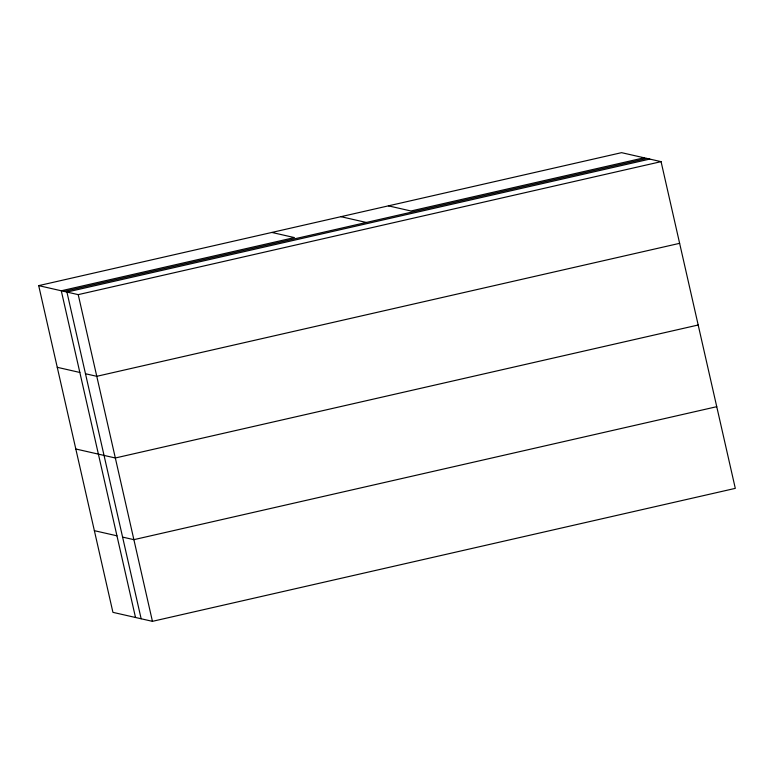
<?xml version="1.0" encoding="UTF-8"?>
<svg xmlns="http://www.w3.org/2000/svg" width="774" height="774" viewBox="0 0 774 774"><rect width="100%" height="100%" fill="white"/><g stroke="black" fill="none" stroke-linecap="round" stroke-linejoin="round"><path stroke-width="1.16" d="M38.7 285.635L621.561 152.662L661.073 161.65L735.3 488.365L152.439 621.338L112.927 612.35L38.7 285.635L78.222 294.633L661.073 161.65M644.142 157.799L410.994 210.992L388.413 205.855M64.107 291.421L646.958 158.438M649.783 159.086L66.932 292.069L141.149 618.774M679.63 243.326L96.779 376.309L85.488 373.745M698.187 325.003L115.336 457.985L75.813 448.997M716.743 406.689L133.883 539.662L122.592 537.098M340.947 216.681L366.344 222.467M271.838 232.442L294.42 237.589L61.281 290.782L135.508 617.488M57.257 367.311L79.838 372.458M94.37 530.674L116.951 535.811M78.222 294.633L152.439 621.338"/></g></svg>
